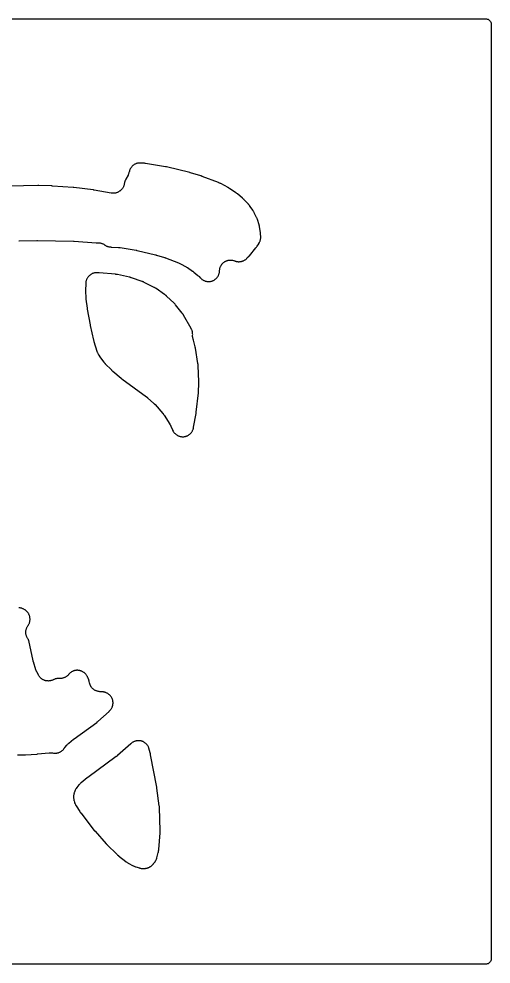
# Model space of a CAD drawing. Header units: millimetres. Extents: x 0 to 300, y 0 to 300.
# Drawn here: x 150 to 300.1, y -0.1 to 300.1 of the extents above; entities that cross this region are included whole.
import ezdxf

# ---------------------------------------------------------------- set-up
doc = ezdxf.new("R2010")
doc.units = ezdxf.units.MM
doc.layers.add('CUT', color=7, linetype='CONTINUOUS')

msp = doc.modelspace()

# ---------------------------------------------------------------- linework, layer by layer
at = {"layer": 'CUT'}
for points in [[(1.4893, 300.15), (298.5107, 300.15), (298.7066, 300.1404), (298.8618, 300.1174), (299.0139, 300.0793), (299.1616, 300.0264), (299.3033, 299.9594), (299.4378, 299.8787), (299.5638, 299.7853), (299.68, 299.68), (299.7853, 299.5638), (299.8787, 299.4378), (299.9594, 299.3033), (300.0264, 299.1616), (300.0793, 299.0139), (300.1174, 298.8618), (300.1404, 298.7066), (300.15, 298.5107), (300.15, 1.4893), (300.1404, 1.2934), (300.1174, 1.1382), (300.0793, 0.9861), (300.0264, 0.8384), (299.9594, 0.6967), (299.8787, 0.5622), (299.7853, 0.4362), (299.68, 0.32), (299.5638, 0.2147), (299.4378, 0.1213), (299.3033, 0.0406), (299.1616, -0.0264), (299.0139, -0.0793), (298.8618, -0.1174), (298.7066, -0.1404), (298.5107, -0.15), (1.4893, -0.15)], [(149.9938, 229.6291), (150.0545, 229.6307), (150.0861, 229.6313), (155.7362, 229.7009), (155.7495, 229.7011), (155.775, 229.7012), (155.7855, 229.7013), (155.8171, 229.7012), (155.8605, 229.7008), (155.8836, 229.7005), (167.3545, 229.4934), (167.3831, 229.4927), (167.4378, 229.4911), (167.4663, 229.49), (167.4738, 229.4897), (167.5071, 229.4881), (167.571, 229.4845), (167.6043, 229.4824), (174.5523, 228.9976), (174.7859, 228.9984), (175.0492, 229.0186), (175.155, 229.0216), (175.3865, 229.017), (175.4922, 229.0097), (175.7221, 228.9828), (175.8266, 228.9654), (176.0528, 228.9165), (176.1551, 228.8891), (176.3756, 228.8186), (176.4748, 228.7815), (176.6875, 228.69), (176.7827, 228.6436), (176.9856, 228.532), (177.1157, 228.4521), (177.2119, 228.3898), (177.3288, 228.31), (177.3573, 228.2911), (177.4301, 228.2414), (177.5707, 228.1557), (177.7421, 228.0629), (177.8908, 227.9921), (178.0708, 227.9174), (178.226, 227.8622), (178.4127, 227.8065), (178.5727, 227.7675), (178.7642, 227.7313), (178.9274, 227.709), (179.2593, 227.681), (179.2951, 227.6783), (179.2961, 227.6783), (179.3213, 227.6769), (181.6338, 227.5704), (181.7787, 227.5593), (182.0554, 227.5297), (182.1994, 227.5099), (187.26, 226.6558), (187.3433, 226.6403), (187.5022, 226.6077), (187.5849, 226.5892), (193.4686, 225.1633), (193.5292, 225.1478), (193.6449, 225.1165), (193.705, 225.0994), (196.308, 224.323), (196.3933, 224.2958), (196.5558, 224.2407), (196.6401, 224.2103), (200.7974, 222.624), (200.9462, 222.5614), (201.2269, 222.432), (201.3712, 222.3596), (203.2188, 221.3524), (203.3116, 221.2991), (203.4871, 221.1931), (203.5775, 221.1357), (205.2111, 220.0459), (205.3191, 219.9695), (205.5217, 219.8176), (205.6253, 219.7353), (206.9066, 218.6594), (207.017, 218.5608), (207.2225, 218.3654), (207.3266, 218.2601), (207.6641, 217.8969), (207.7185, 217.8412), (207.9391, 217.6259), (208.0555, 217.5228), (208.1991, 217.4076), (208.325, 217.3163), (208.4791, 217.2156), (208.6133, 217.137), (208.7764, 217.0517), (208.9176, 216.9865), (209.0882, 216.9174), (209.2351, 216.8662), (209.4116, 216.8141), (209.5627, 216.7773), (209.7435, 216.7426), (209.8975, 216.7207), (210.0808, 216.7037), (210.2361, 216.6968), (210.4202, 216.6977), (210.5755, 216.7059), (210.7586, 216.7246), (210.9124, 216.748), (211.0929, 216.7844), (211.2436, 216.8225), (211.4197, 216.8762), (211.566, 216.9288), (211.7361, 216.9994), (211.8766, 217.0659), (212.039, 217.1527), (212.1724, 217.2326), (212.3256, 217.3347), (212.4506, 217.4271), (212.5932, 217.5436), (212.7086, 217.6478), (212.8392, 217.7776), (212.944, 217.8924), (213.0614, 218.0343), (213.1545, 218.1588), (213.2575, 218.3114), (213.3382, 218.4443), (213.4259, 218.6062), (213.4933, 218.7463), (213.5649, 218.9159), (213.6183, 219.062), (213.6731, 219.2377), (213.7121, 219.3883), (213.7495, 219.5685), (213.7738, 219.7221), (213.7935, 219.9051), (213.8, 219.9826), (213.8019, 220.0141), (213.8037, 220.0521), (213.8064, 220.129), (213.8165, 220.2971), (213.8426, 220.5337), (213.8598, 220.6411), (213.9092, 220.8739), (213.937, 220.9791), (214.0091, 221.2059), (214.0473, 221.3078), (214.1415, 221.5263), (214.1895, 221.624), (214.305, 221.832), (214.3624, 221.9245), (214.4979, 222.1201), (214.5642, 222.2064), (214.7184, 222.3876), (214.793, 222.4669), (214.9643, 222.632), (215.0464, 222.7035), (215.2333, 222.8508), (215.322, 222.9138), (215.5225, 223.0419), (215.6171, 223.0958), (215.8293, 223.2034), (215.9287, 223.2477), (216.1506, 223.3337), (216.2539, 223.368), (216.4832, 223.4316), (216.5894, 223.4555), (216.8238, 223.4961), (216.9318, 223.5093), (217.1692, 223.5265), (217.278, 223.5289), (217.5158, 223.5225), (217.6244, 223.5142), (217.8604, 223.4842), (217.9676, 223.4652), (218.1995, 223.412), (218.3043, 223.3825), (218.5298, 223.3066), (218.5821, 223.286), (218.653, 223.2601), (218.7557, 223.2252), (218.7558, 223.2252), (218.9293, 223.1664), (219.0781, 223.1238), (219.2564, 223.082), (219.4086, 223.054), (219.5902, 223.0296), (219.7444, 223.0164), (219.9275, 223.0097), (220.0822, 223.0115), (220.2651, 223.0225), (220.4189, 223.0392), (220.5999, 223.0678), (220.7514, 223.0994), (220.9287, 223.1453), (221.0765, 223.1913), (221.2485, 223.2542), (221.3912, 223.3143), (221.5564, 223.3935), (221.6925, 223.467), (221.8493, 223.5618), (221.9777, 223.6482), (222.1246, 223.7577), (222.244, 223.856), (222.471, 224.0622), (222.527, 224.1156), (222.9523, 224.5411), (222.9778, 224.5672), (223.1013, 224.6966), (223.1505, 224.7504), (223.2679, 224.8853), (223.2916, 224.913), (225.337, 227.3715), (225.3671, 227.4089), (225.5121, 227.5941), (225.5689, 227.6714), (225.7025, 227.865), (225.7291, 227.9049), (226.2646, 228.7331), (226.308, 228.8042), (226.4725, 229.0901), (226.5478, 229.2386), (226.6278, 229.4185), (226.6873, 229.574), (226.7481, 229.7613), (226.7911, 229.922), (226.8321, 230.1147), (226.8583, 230.279), (226.879, 230.4749), (226.8879, 230.641), (226.8885, 230.9708), (226.8864, 231.054), (226.8518, 231.7397), (226.8492, 231.7806), (226.834, 231.9809), (226.8257, 232.0624), (226.8002, 232.2617), (226.7944, 232.3023), (226.5212, 234.0757), (226.5111, 234.1341), (226.4667, 234.365), (226.44, 234.4805), (226.3787, 234.7074), (226.3621, 234.7643), (225.8629, 236.372), (225.8439, 236.4293), (225.7645, 236.6547), (225.7202, 236.7669), (225.624, 236.9857), (225.5987, 237.0404), (224.8608, 238.5608), (224.8307, 238.6197), (224.7067, 238.8506), (224.6393, 238.9643), (224.4966, 239.1841), (224.4595, 239.2388), (223.4205, 240.7032), (223.3894, 240.7456), (223.2336, 240.9505), (223.1674, 241.032), (222.9985, 241.2262), (222.9634, 241.2653), (221.6297, 242.7016), (221.5955, 242.7373), (221.4249, 242.9099), (221.3532, 242.9782), (221.1724, 243.1399), (221.135, 243.1723), (219.5023, 244.5437), (219.4683, 244.5715), (219.2996, 244.7055), (219.2293, 244.7583), (219.0535, 244.8828), (219.0173, 244.9077), (216.9575, 246.2832), (216.9275, 246.3028), (216.7793, 246.397), (216.718, 246.4341), (216.5658, 246.5216), (216.5345, 246.5391), (214.182, 247.822), (214.1343, 247.847), (213.8983, 247.9656), (213.8004, 248.0107), (213.557, 248.1131), (213.507, 248.1331), (208.2879, 250.1248), (208.2618, 250.1345), (208.111, 250.1891), (208.0526, 250.2089), (207.9281, 250.2486), (207.8997, 250.2574), (204.5927, 251.2441), (204.5806, 251.2477), (204.5426, 251.2587), (204.5022, 251.2699), (204.3781, 251.3023), (204.35, 251.3094), (196.9716, 253.098), (196.9459, 253.104), (196.7981, 253.1372), (196.741, 253.149), (196.6197, 253.1717), (196.592, 253.1766), (190.2226, 254.2522), (190.1746, 254.2596), (189.9393, 254.292), (189.8429, 254.3023), (189.6059, 254.3205), (189.5575, 254.3234), (188.7697, 254.3597), (188.6885, 254.3614), (188.3669, 254.3599), (188.2048, 254.3509), (188.0139, 254.3306), (187.8536, 254.3052), (187.6657, 254.2656), (187.5088, 254.2241), (187.3259, 254.1657), (187.174, 254.1086), (186.9979, 254.0319), (186.8526, 253.9597), (186.6852, 253.8656), (186.5479, 253.779), (186.3909, 253.6685), (186.2631, 253.5684), (186.1181, 253.4425), (186.0011, 253.3301), (185.8696, 253.1901), (185.7646, 253.0664), (185.648, 252.9139), (185.5561, 252.7801), (185.4555, 252.6166), (185.3776, 252.4742), (185.294, 252.3013), (185.231, 252.1518), (185.1654, 251.9713), (185.1178, 251.8162), (185.0326, 251.4784), (185.023, 251.4382), (185.0101, 251.3806), (184.9772, 251.2568), (184.9358, 251.1162), (184.8654, 250.9117), (184.813, 250.7792), (184.7564, 250.6477), (184.7455, 250.6243), (184.7231, 250.5777), (184.7111, 250.5533), (184.7015, 250.534), (184.0548, 249.2507), (184.0358, 249.2139), (184.0033, 249.152), (183.9698, 249.0902), (183.97, 249.0901), (183.9478, 249.0485), (183.7982, 248.7541), (183.7329, 248.6077), (183.6643, 248.4309), (183.6139, 248.2787), (183.5634, 248.0959), (183.5285, 247.9395), (183.4931, 247.7324), (183.4704, 247.6168), (183.4342, 247.4539), (183.3718, 247.2266), (183.3382, 247.1242), (183.2539, 246.9041), (183.2104, 246.8054), (183.1049, 246.5947), (183.0519, 246.5008), (182.9263, 246.3014), (182.8643, 246.2131), (182.7197, 246.0271), (182.6494, 245.9453), (182.4872, 245.7743), (182.4093, 245.6998), (182.2311, 245.5456), (182.1462, 245.4791), (181.9537, 245.3431), (181.8627, 245.2852), (181.6579, 245.1688), (181.5616, 245.1201), (181.3463, 245.0243), (181.2458, 244.9854), (181.0221, 244.9111), (180.9182, 244.8822), (180.6883, 244.8303), (180.5821, 244.8117), (180.3482, 244.7826), (180.2407, 244.7745), (180.0051, 244.7685), (179.8973, 244.771), (179.6623, 244.7881), (179.4967, 244.8084), (179.38, 244.8256), (173.8915, 245.7726), (173.8716, 245.7759), (173.7568, 245.7942), (173.7125, 245.8007), (173.6187, 245.813), (173.5972, 245.8156), (167.4802, 246.5332), (167.465, 246.5349), (167.3992, 246.542), (167.371, 246.5448), (167.2709, 246.5538), (167.2486, 246.5556), (160.6864, 247.0524), (160.6703, 247.0535), (160.6006, 247.0581), (160.5707, 247.0598), (160.4648, 247.0647), (160.4412, 247.0656), (156.306, 247.1983), (156.2875, 247.1988), (156.1814, 247.2009), (156.1405, 247.2013), (156.0541, 247.2008), (156.0344, 247.2006), (146.9432, 247.0427)], [(149.5056, 66.3795), (151.8405, 66.3796), (151.861, 66.3797), (151.9794, 66.3812), (152.0249, 66.3825), (152.1212, 66.3865), (152.1432, 66.3875), (155.6664, 66.5818), (155.6846, 66.5829), (155.7891, 66.5899), (155.8293, 66.593), (155.9142, 66.6008), (155.9336, 66.6027), (159.6266, 66.9877), (159.7399, 66.9968), (159.9007, 67.0059), (160.1282, 67.0079), (160.2322, 67.0039), (160.4588, 66.9844), (160.6184, 66.963), (160.7308, 66.9453), (160.9809, 66.8996), (161.1422, 66.8785), (161.3339, 66.8634), (161.4964, 66.8588), (161.6887, 66.8632), (161.8508, 66.8751), (162.0417, 66.899), (162.2018, 66.9273), (162.3893, 66.9704), (162.5457, 67.0148), (162.7278, 67.0767), (162.8788, 67.1368), (163.0538, 67.2168), (163.1979, 67.2919), (163.3638, 67.3893), (163.4996, 67.4786), (163.6548, 67.5924), (163.7809, 67.695), (163.9237, 67.8239), (164.0387, 67.9388), (164.1676, 68.0815), (164.2704, 68.2075), (164.4373, 68.4348), (164.4737, 68.4831), (164.5446, 68.5747), (164.5821, 68.622), (165.2593, 69.453), (165.3395, 69.5465), (165.4565, 69.6758), (165.6308, 69.8498), (165.7603, 69.9665), (165.854, 70.0466), (167.375, 71.2808), (167.4248, 71.3201), (167.5211, 71.3941), (167.5719, 71.4321), (174.7362, 76.6434), (174.7513, 76.6545), (174.8381, 76.7192), (174.8711, 76.7445), (174.9386, 76.7976), (174.97, 76.8229), (175.0366, 76.8781), (175.0673, 76.9042), (175.1343, 76.9626), (175.1493, 76.9759), (178.6775, 80.1305), (178.7343, 80.1838), (178.9539, 80.4003), (179.0593, 80.5148), (179.1772, 80.6562), (179.271, 80.7804), (179.3747, 80.9326), (179.4559, 81.0653), (179.5443, 81.2269), (179.6123, 81.3668), (179.6846, 81.5362), (179.7386, 81.6821), (179.7941, 81.8577), (179.8338, 82.0082), (179.8719, 82.1884), (179.8968, 82.3419), (179.9173, 82.525), (179.9271, 82.6803), (179.9297, 82.8644), (179.9244, 83.0199), (179.9091, 83.2035), (179.8887, 83.3577), (179.8556, 83.5389), (179.8203, 83.6904), (179.7699, 83.8675), (179.72, 84.0149), (179.6526, 84.1863), (179.5887, 84.3282), (179.5049, 84.4922), (179.4275, 84.6272), (179.3282, 84.7823), (179.238, 84.9091), (179.1242, 85.0538), (179.0221, 85.1713), (178.8947, 85.3043), (178.7817, 85.4112), (178.642, 85.5312), (178.5192, 85.6267), (178.3685, 85.7326), (178.2369, 85.8157), (178.0767, 85.9064), (177.9377, 85.9764), (177.7693, 86.0511), (177.6242, 86.1072), (177.4494, 86.1652), (177.2996, 86.207), (176.9989, 86.2753), (176.9226, 86.2906), (176.8634, 86.3011), (176.811, 86.3094), (176.5537, 86.346), (176.4482, 86.3575), (176.189, 86.377), (176.1361, 86.3801), (175.8, 86.3942), (175.6863, 86.4017), (175.5257, 86.4161), (175.3, 86.4472), (175.1976, 86.4663), (174.9759, 86.5186), (174.8757, 86.5474), (174.66, 86.6205), (174.563, 86.6586), (174.3551, 86.7519), (174.2622, 86.799), (174.0641, 86.9115), (173.9761, 86.9673), (173.7896, 87.0981), (173.7072, 87.1619), (173.534, 87.3098), (173.458, 87.3812), (173.2996, 87.5449), (173.2308, 87.6231), (173.0886, 87.801), (173.0275, 87.8855), (172.9028, 88.0761), (172.8499, 88.1659), (172.7439, 88.3675), (172.6998, 88.462), (172.6134, 88.6727), (172.5785, 88.7709), (172.5124, 88.9889), (172.473, 89.1453), (172.4481, 89.255), (172.3811, 89.5863), (172.3364, 89.7579), (172.2292, 90.0923), (172.1998, 90.1759), (172.1998, 90.176), (171.9891, 90.7261), (171.9609, 90.795), (171.8427, 91.0653), (171.7768, 91.1988), (171.6915, 91.353), (171.6135, 91.4797), (171.5142, 91.6253), (171.4248, 91.7442), (171.2665, 91.9355), (171.1643, 92.0477), (170.9789, 92.2327), (170.8642, 92.3366), (170.7227, 92.4529), (170.5984, 92.5453), (170.4463, 92.6474), (170.3138, 92.7273), (170.1525, 92.8142), (170.0128, 92.8809), (169.8439, 92.9518), (169.6984, 93.0048), (169.5234, 93.059), (169.3735, 93.0977), (169.1941, 93.1347), (169.0412, 93.1587), (168.859, 93.1783), (168.7045, 93.1874), (168.5213, 93.1893), (168.3667, 93.1834), (168.1841, 93.1676), (168.0308, 93.1468), (167.8506, 93.1134), (167.7, 93.0779), (167.5239, 93.0272), (167.3774, 92.9773), (167.207, 92.9099), (167.066, 92.8461), (166.9029, 92.7625), (166.7688, 92.6853), (166.6146, 92.5864), (166.4885, 92.4967), (166.3445, 92.3833), (166.2277, 92.2818), (166.0718, 92.1324), (165.965, 92.0197), (165.8261, 91.8581), (165.7473, 91.7708), (165.6327, 91.65), (165.4627, 91.4875), (165.3814, 91.4171), (165.1964, 91.272), (165.1086, 91.2099), (164.9102, 91.0836), (164.8167, 91.0304), (164.6069, 90.9242), (164.5087, 90.8803), (164.2895, 90.7951), (164.1874, 90.7611), (163.961, 90.6978), (163.8561, 90.6739), (163.6245, 90.6331), (163.5178, 90.6196), (163.2833, 90.6016), (163.1661, 90.5984), (162.989, 90.6001), (162.9749, 90.6007), (162.9315, 90.6021), (162.5776, 90.6089), (162.4171, 90.6039), (162.2277, 90.5885), (162.0685, 90.5674), (161.8817, 90.5331), (161.7254, 90.4962), (161.5429, 90.4433), (161.3911, 90.3909), (161.2148, 90.32), (161.069, 90.2527), (160.9952, 90.214), (160.8893, 90.1618), (160.7378, 90.0916), (160.519, 90.0031), (160.4171, 89.9676), (160.1907, 89.901), (160.0857, 89.8757), (159.8539, 89.8316), (159.747, 89.8167), (159.5119, 89.7957), (159.4041, 89.7914), (159.1681, 89.7935), (159.0603, 89.7998), (158.8257, 89.8251), (158.7191, 89.842), (158.4881, 89.8902), (158.3836, 89.9175), (158.1585, 89.9882), (158.0572, 90.0255), (157.8401, 90.118), (157.743, 90.1652), (157.536, 90.2785), (157.444, 90.335), (157.2492, 90.4681), (157.1631, 90.5333), (156.9823, 90.6849), (156.9031, 90.7583), (156.7381, 90.927), (156.6664, 91.0077), (156.5188, 91.1918), (156.4554, 91.2792), (156.3265, 91.4769), (156.2423, 91.6211), (156.1853, 91.7245), (155.6851, 92.6867), (155.637, 92.7845), (155.5722, 92.9244), (155.4896, 93.1261), (155.4377, 93.2713), (155.4034, 93.3747), (154.6489, 95.8334), (154.6397, 95.864), (154.6247, 95.9155), (154.6119, 95.9611), (154.6053, 95.9851), (154.6002, 96.0042), (154.5925, 96.0335), (154.5846, 96.0645), (154.5717, 96.1166), (154.5608, 96.1626), (154.5553, 96.1869), (154.551, 96.2062), (153.1506, 102.6124), (153.1062, 102.7742), (153.0452, 102.9304), (152.9681, 103.0794), (152.8759, 103.2195), (152.859, 103.2424), (152.7298, 103.437), (152.6751, 103.5288), (152.5655, 103.735), (152.52, 103.8316), (152.4309, 104.0475), (152.395, 104.1482), (152.3273, 104.3717), (152.3014, 104.4753), (152.2558, 104.7044), (152.24, 104.8101), (152.2169, 105.0425), (152.2115, 105.1492), (152.2111, 105.3827), (152.2161, 105.4894), (152.2384, 105.7219), (152.2537, 105.8277), (152.2985, 106.0569), (152.3241, 106.1606), (152.3909, 106.3844), (152.4264, 106.4852), (152.5147, 106.7014), (152.5599, 106.7982), (152.6688, 107.0048), (152.737, 107.1203), (152.8655, 107.3154), (152.9083, 107.3739), (152.9965, 107.5084), (153.0473, 107.595), (153.0859, 107.6645), (153.1957, 107.875), (153.2634, 108.0227), (153.3346, 108.2012), (153.387, 108.3549), (153.4397, 108.5398), (153.4762, 108.698), (153.5099, 108.8872), (153.5302, 109.0483), (153.5446, 109.24), (153.5484, 109.4023), (153.5433, 109.5944), (153.5307, 109.7563), (153.5061, 109.9469), (153.4771, 110.1067), (153.4333, 110.2939), (153.3883, 110.4499), (153.3258, 110.6316), (153.2652, 110.7823), (153.1845, 110.9567), (153.109, 111.1005), (153.0111, 111.2659), (152.9213, 111.4012), (152.8072, 111.5558), (152.7042, 111.6814), (152.5251, 111.8784), (152.4389, 111.9663), (152.2411, 112.1528), (152.1234, 112.2535), (151.9784, 112.3659), (151.8515, 112.4547), (151.6964, 112.5526), (151.5615, 112.6287), (151.3976, 112.7111), (151.256, 112.7738), (151.0849, 112.8399), (150.9379, 112.8887), (150.7612, 112.938), (150.6101, 112.9723), (150.4295, 113.0042), (150.2758, 113.0238), (150.093, 113.0381), (149.9382, 113.0427)]]:
    msp.add_lwpolyline(points, dxfattribs=at)
for points in [[(171.2841, 211.5567), (171.2856, 211.524), (171.2949, 211.364), (171.3, 211.2988), (171.3158, 211.1393), (171.3194, 211.1068), (171.6647, 208.2238), (171.6677, 208.2004), (171.6858, 208.0654), (171.6937, 208.0136), (171.7121, 207.9043), (171.7165, 207.8794), (172.6189, 202.99), (172.6222, 202.9727), (172.6416, 202.8738), (172.6495, 202.8358), (172.6672, 202.7557), (172.6714, 202.7374), (173.7647, 198.0566), (173.7708, 198.0316), (173.8067, 197.8884), (173.8215, 197.8335), (173.8548, 197.7179), (173.8626, 197.6917), (174.812, 194.6026), (174.8286, 194.5515), (174.9141, 194.3033), (174.9523, 194.2032), (175.0543, 193.9613), (175.0759, 193.9122), (175.1254, 193.8049), (175.1634, 193.7281), (175.322, 193.4277), (175.41, 193.2806), (175.5997, 192.9991), (175.6495, 192.9293), (177.0083, 191.1289), (177.0402, 191.088), (177.1997, 190.8903), (177.2674, 190.8118), (177.4393, 190.6249), (177.475, 190.5873), (179.4076, 188.6183), (179.4376, 188.5886), (179.5862, 188.4449), (179.6483, 188.388), (179.8043, 188.2524), (179.8364, 188.2251), (182.5295, 186.0055), (182.5458, 185.9922), (182.6405, 185.9162), (182.6774, 185.8875), (182.7562, 185.828), (182.7743, 185.8145), (190.5447, 180.1148), (190.5776, 180.0902), (190.6325, 180.0485), (190.6805, 180.011), (190.7056, 179.991), (190.7253, 179.975), (190.7555, 179.9503), (190.7871, 179.924), (190.8397, 179.8794), (190.8857, 179.8394), (190.9096, 179.8181), (190.9284, 179.8011), (192.9425, 177.9657), (192.9733, 177.9371), (193.0244, 177.8888), (193.069, 177.8456), (193.0922, 177.8226), (193.1105, 177.8042), (193.1384, 177.7759), (193.1676, 177.7457), (193.2161, 177.6947), (193.2583, 177.6491), (193.2802, 177.6249), (193.2974, 177.6055), (195.761, 174.8162), (195.8236, 174.7424), (195.91, 174.6362), (196.0259, 174.4814), (196.1035, 174.3686), (196.1567, 174.2879), (197.9848, 171.3864), (198.0288, 171.3137), (198.1107, 171.1731), (198.152, 171.0989), (198.1633, 171.078), (198.202, 171.0024), (198.2737, 170.8563), (198.3097, 170.7794), (198.8538, 169.5632), (198.8876, 169.4925), (199.0281, 169.2156), (199.1058, 169.0795), (199.2055, 168.9231), (199.2961, 168.7953), (199.4106, 168.6495), (199.5132, 168.5311), (199.6414, 168.3972), (199.7552, 168.2894), (199.8959, 168.1687), (200.0196, 168.0726), (200.1714, 167.9661), (200.304, 167.8826), (200.4655, 167.7915), (200.6056, 167.7213), (200.7752, 167.6465), (200.9215, 167.5904), (201.0976, 167.5325), (201.2487, 167.4909), (201.4297, 167.4505), (201.5841, 167.4239), (201.7681, 167.4014), (201.9244, 167.3901), (202.1097, 167.3857), (202.2664, 167.3896), (202.4513, 167.4034), (202.6067, 167.4227), (202.7894, 167.4544), (202.9423, 167.4888), (203.121, 167.5383), (203.2697, 167.5875), (203.4427, 167.6542), (203.586, 167.7177), (203.7516, 167.801), (203.888, 167.8782), (204.0447, 167.9773), (204.1728, 168.0674), (204.3191, 168.1814), (204.4378, 168.2836), (204.5722, 168.4114), (204.6803, 168.5247), (204.8016, 168.665), (204.8981, 168.7884), (205.0051, 168.9399), (205.0891, 169.0721), (205.1808, 169.2333), (205.2515, 169.3731), (205.3269, 169.5425), (205.3836, 169.6885), (205.4421, 169.8645), (205.4842, 170.0154), (205.5529, 170.3181), (205.5684, 170.3949), (206.3481, 174.8259), (206.3523, 174.8506), (206.375, 174.9929), (206.3828, 175.0478), (206.3973, 175.1642), (206.4004, 175.1908), (207.062, 181.3413), (207.0643, 181.3641), (207.0765, 181.4956), (207.0805, 181.5463), (207.087, 181.6537), (207.0883, 181.6782), (207.2104, 184.348), (207.2116, 184.3826), (207.2157, 184.5517), (207.2159, 184.6208), (207.2127, 184.7901), (207.2116, 184.8246), (207.0008, 190.0049), (206.9981, 190.0532), (206.9813, 190.2898), (206.9715, 190.3861), (206.9404, 190.6213), (206.9334, 190.6692), (206.1469, 195.4911), (206.1406, 195.5274), (206.1074, 195.7049), (206.0922, 195.777), (206.0509, 195.9528), (206.0421, 195.9885), (205.4996, 198.0804), (205.4698, 198.1815), (205.4439, 198.2598), (205.4295, 198.3086), (205.4005, 198.3912), (205.3703, 198.4927), (205.3151, 198.7176), (205.2949, 198.8215), (205.2616, 199.0507), (205.2515, 199.1561), (205.2405, 199.3874), (205.2406, 199.5576), (205.2434, 199.6717), (205.2444, 199.694), (205.2554, 199.9141), (205.2551, 200.0805), (205.2446, 200.2745), (205.2272, 200.4384), (205.1967, 200.631), (205.1625, 200.7922), (205.1123, 200.9807), (205.0618, 201.1376), (204.9925, 201.3199), (204.926, 201.4707), (204.7792, 201.7624), (204.7403, 201.835), (202.3241, 206.0758), (202.2933, 206.1276), (202.1654, 206.3337), (202.0993, 206.4318), (201.9467, 206.6414), (201.9089, 206.6911), (199.8491, 209.2988), (199.8109, 209.3453), (199.6536, 209.5297), (199.5737, 209.6167), (199.3916, 209.8007), (199.3468, 209.8442), (196.9284, 212.105), (196.9087, 212.123), (196.7949, 212.2259), (196.7503, 212.2647), (196.6571, 212.343), (196.6127, 212.3789), (196.516, 212.4543), (196.4703, 212.4887), (196.3683, 212.5626), (196.3451, 212.579), (193.6362, 214.4679), (193.6146, 214.4827), (193.4899, 214.5667), (193.4413, 214.5981), (193.34, 214.6611), (193.2919, 214.6899), (193.1876, 214.7497), (193.1386, 214.7768), (193.0294, 214.8345), (193.0046, 214.8473), (189.8712, 216.4345), (189.849, 216.4455), (189.7215, 216.5077), (189.6719, 216.5308), (189.5691, 216.5766), (189.5204, 216.5973), (189.4152, 216.6401), (189.3659, 216.6592), (189.2566, 216.6995), (189.2318, 216.7084), (185.7654, 217.9215), (185.743, 217.9292), (185.6144, 217.9721), (185.5645, 217.9878), (185.4614, 218.0185), (185.4127, 218.0321), (185.3078, 218.0598), (185.2588, 218.0719), (185.1503, 218.0968), (185.1257, 218.1023), (181.3585, 218.9065), (181.3359, 218.9112), (181.2059, 218.937), (181.1557, 218.9461), (181.052, 218.9633), (181.0032, 218.9706), (180.8981, 218.9847), (180.8491, 218.9905), (180.7408, 219.0016), (180.7163, 219.0039), (175.5776, 219.4516), (175.5282, 219.4564), (175.4396, 219.466), (175.4234, 219.4676), (175.3458, 219.4752), (175.3371, 219.4765), (175.277, 219.4821), (175.0698, 219.5064), (174.909, 219.5171), (174.7184, 219.5202), (174.5574, 219.5147), (174.3674, 219.4986), (174.2078, 219.4769), (174.0204, 219.4418), (173.8637, 219.4042), (173.6808, 219.3504), (173.5287, 219.2972), (173.3522, 219.2253), (173.2062, 219.1571), (173.0378, 219.0678), (172.8994, 218.9853), (172.7408, 218.8795), (172.6115, 218.7835), (172.4643, 218.6623), (172.3452, 218.5538), (172.211, 218.4184), (172.1035, 218.2984), (171.9835, 218.1502), (171.8886, 218.0201), (171.7842, 217.8605), (171.7028, 217.7215), (171.615, 217.5523), (171.548, 217.4058), (171.4776, 217.2286), (171.4257, 217.0761), (171.3735, 216.8927), (171.3372, 216.7358), (171.3037, 216.5481), (171.2834, 216.3883), (171.2591, 216.07), (171.255, 215.9895), (171.204, 214.0046), (171.2036, 213.981), (171.2021, 213.8452), (171.2024, 213.7929), (171.205, 213.6698), (171.2058, 213.6446)], [(167.4247, 52.3277), (167.4368, 52.2329), (167.496, 51.8594), (167.5371, 51.6729), (167.6403, 51.3092), (167.6691, 51.2182), (167.6951, 51.1436), (167.7279, 51.0579), (167.8674, 50.722), (167.9474, 50.5567), (168.1244, 50.2391), (168.1714, 50.1602), (169.3428, 48.3155), (169.3642, 48.2827), (169.4712, 48.1231), (169.5163, 48.0591), (169.6309, 47.9049), (169.6547, 47.8738), (173.979, 42.3447), (173.9938, 42.326), (174.0799, 42.2193), (174.1136, 42.1788), (174.1865, 42.0943), (174.2033, 42.0752), (177.7601, 38.0804), (177.7767, 38.0621), (177.8728, 37.9575), (177.9104, 37.9178), (177.9915, 37.8354), (178.0102, 37.8168), (181.2144, 34.6645), (181.2453, 34.6349), (181.3983, 34.4922), (181.4623, 34.4357), (181.6227, 34.3013), (181.6558, 34.2743), (183.9865, 32.4262), (184.0448, 32.3821), (184.2797, 32.2127), (184.4019, 32.1327), (184.6512, 31.9855), (184.715, 31.9498), (186.3449, 31.0851), (186.4114, 31.0517), (186.6779, 30.9258), (186.8152, 30.8686), (187.0922, 30.768), (187.1627, 30.7443), (188.3042, 30.3889), (188.3843, 30.3662), (188.704, 30.2846), (188.8672, 30.2519), (189.1144, 30.2156), (189.27, 30.2005), (189.4685, 30.191), (189.6147, 30.1907), (189.7877, 30.1982), (189.9333, 30.2112), (190.2204, 30.2501), (190.2926, 30.2616), (190.407, 30.2825), (190.4791, 30.2974), (190.7636, 30.3629), (190.9054, 30.4026), (191.071, 30.4572), (191.2086, 30.5097), (191.3685, 30.5794), (191.5006, 30.6443), (191.6534, 30.7283), (191.779, 30.8051), (191.9235, 30.9029), (192.0415, 30.9909), (192.1763, 31.1015), (192.2858, 31.2), (192.4935, 31.405), (192.5447, 31.458), (192.796, 31.7301), (192.8429, 31.7832), (193.0242, 31.9976), (193.1107, 32.1098), (193.2072, 32.247), (193.2835, 32.3663), (193.424, 32.6093), (193.4581, 32.6714), (193.4785, 32.7106), (193.5146, 32.7844), (193.65, 33.0805), (193.7105, 33.2333), (193.8148, 33.5417), (193.8391, 33.6202), (194.3266, 35.3497), (194.3454, 35.4232), (194.4131, 35.716), (194.4403, 35.8651), (194.48, 36.163), (194.4882, 36.2383), (194.9399, 41.5304), (194.9432, 41.5788), (194.9563, 41.8165), (194.9587, 41.9135), (194.9573, 42.1515), (194.9562, 42.2), (194.687, 49.6282), (194.6852, 49.6653), (194.6744, 49.847), (194.6682, 49.921), (194.649, 50.102), (194.6446, 50.1389), (193.9135, 55.7732), (193.9103, 55.7963), (193.8911, 55.9292), (193.8829, 55.9802), (193.8638, 56.0878), (193.8592, 56.1123), (191.8699, 66.3724), (191.8676, 66.3839), (191.8603, 66.4203), (191.8521, 66.4587), (191.8254, 66.576), (191.8192, 66.6023), (191.4642, 68.0518), (191.4436, 68.1278), (191.3549, 68.4256), (191.3028, 68.5736), (191.2327, 68.7455), (191.1663, 68.8877), (191.0797, 69.052), (190.9997, 69.187), (190.8974, 69.3419), (190.8046, 69.4684), (190.6876, 69.6126), (190.5828, 69.7295), (190.4522, 69.8615), (190.3366, 69.9675), (190.1937, 70.0861), (190.0682, 70.1803), (189.9144, 70.2843), (189.7803, 70.3658), (189.617, 70.4542), (189.4755, 70.5221), (189.3044, 70.5942), (189.157, 70.6479), (188.9796, 70.7029), (188.8276, 70.7419), (188.6457, 70.7792), (188.4906, 70.8032), (188.3059, 70.8225), (188.1493, 70.8311), (187.9636, 70.8323), (187.8068, 70.8255), (187.6219, 70.8085), (187.4666, 70.7864), (187.2842, 70.7513), (187.1318, 70.7142), (186.9537, 70.6614), (186.8057, 70.6095), (186.6336, 70.5395), (186.4914, 70.4734), (186.327, 70.3869), (186.1919, 70.3071), (186.0369, 70.205), (185.9102, 70.1123), (185.6686, 69.9167), (185.6088, 69.8659), (181.3913, 66.0947), (181.362, 66.0689), (181.3125, 66.0261), (181.2684, 65.9888), (181.2449, 65.9695), (181.2263, 65.9542), (181.1482, 65.8912), (181.1176, 65.8669), (181.066, 65.8266), (181.0201, 65.7916), (180.9957, 65.7735), (180.9763, 65.7593), (171.9379, 59.185), (171.9277, 59.1775), (171.8954, 59.1536), (171.8616, 59.1279), (171.759, 59.0477), (171.7361, 59.0295), (169.7845, 57.4462), (169.7219, 57.3927), (169.4801, 57.175), (169.3639, 57.0589), (169.1456, 56.8175), (169.0922, 56.7552), (168.4584, 55.9775), (168.4054, 55.9087), (168.2029, 55.6306), (168.1085, 55.4849), (168.0063, 55.3068), (167.9282, 55.1518), (167.7904, 54.8367), (167.7578, 54.7562), (167.6499, 54.4679), (167.6245, 54.3949), (167.5311, 54.1029), (167.4911, 53.9534), (167.4524, 53.7745), (167.4271, 53.622), (167.3969, 53.3632), (167.3866, 53.2201), (167.3811, 53.0116), (167.383, 52.8793), (167.3977, 52.6175), (167.4028, 52.5515)]]:
    msp.add_lwpolyline(points, close=True, dxfattribs=at)

doc.saveas('drawing.dxf')
